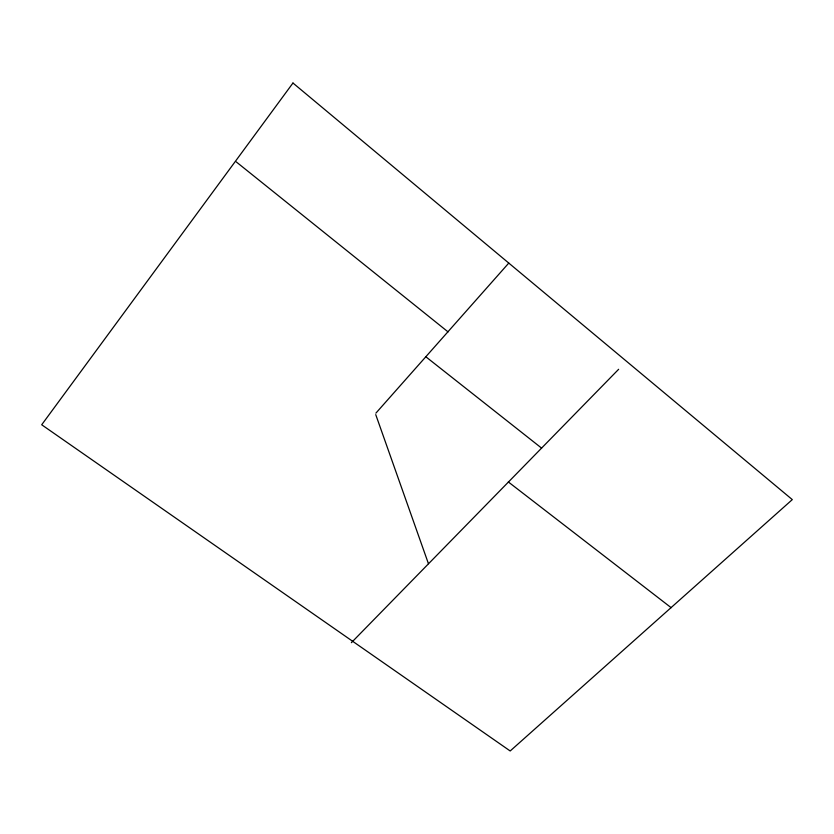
<?xml version="1.0" encoding="UTF-8"?>
<svg xmlns="http://www.w3.org/2000/svg" width="834" height="834" viewBox="0 0 834 834"><rect width="100%" height="100%" fill="white"/><g stroke="black" fill="none" stroke-linecap="round" stroke-linejoin="round"><path stroke-width="1.25" d="M375.894 413.143L508.782 263.075M351.375 642.68L618.64 369.295M508.333 481.948L671.172 607.694M425.83 356.754L541.589 448.108M236.241 161.879L448.067 331.901M375.748 414.634L428.436 563.68M292.963 83.025L41.7 424.767L510.189 750.975L792.3 499.608L292.963 83.025"/></g></svg>
